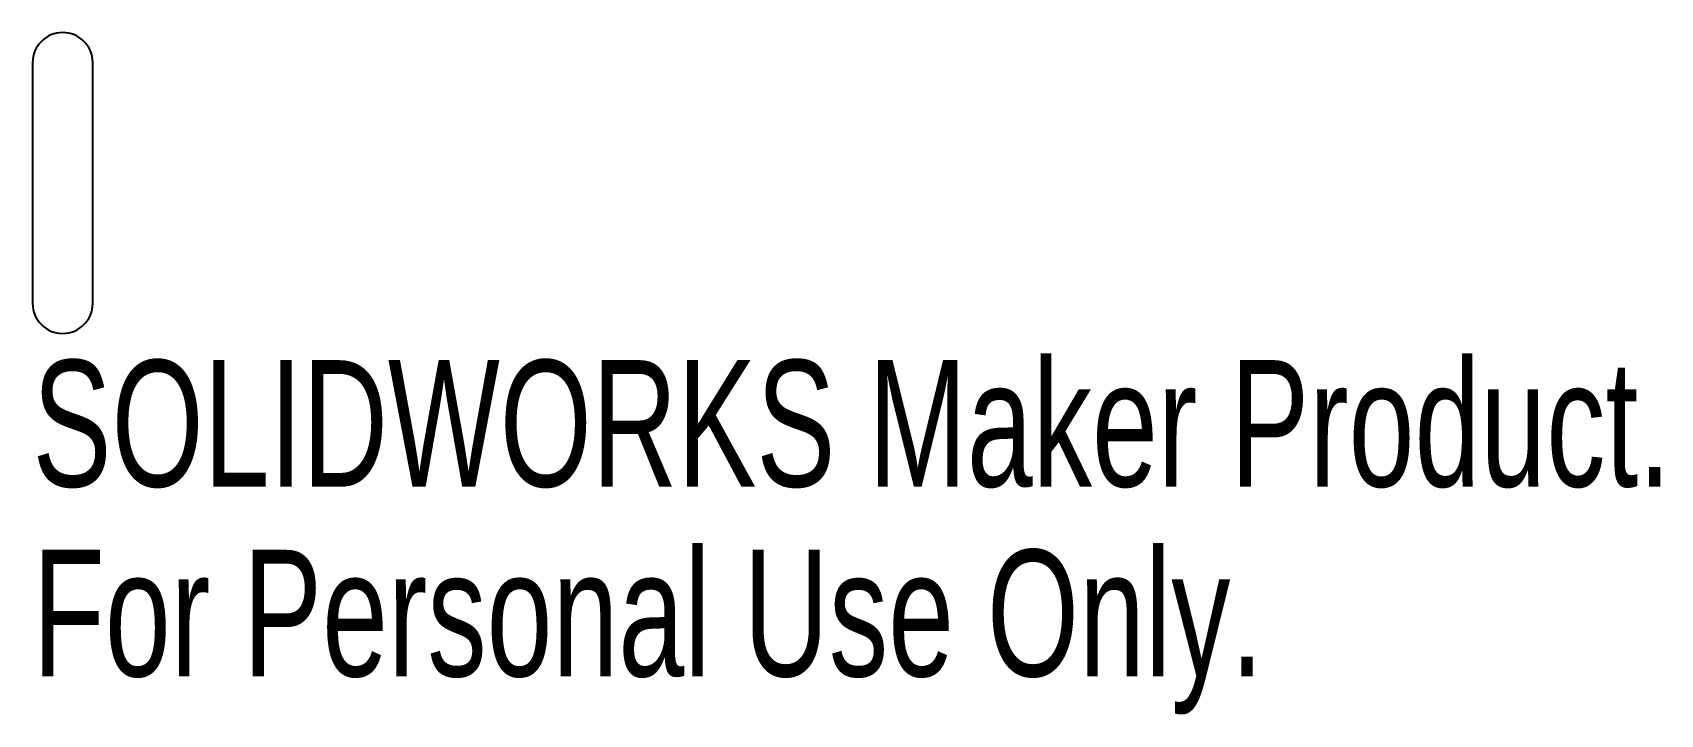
# Model space of a CAD drawing. Header units: millimetres. Extents: x -1.1 to 61, y -15.7 to 10.3.
import ezdxf

# ---------------------------------------------------------------- set-up
doc = ezdxf.new("R2010")
doc.units = ezdxf.units.MM
doc.styles.add('SLDTEXTSTYLE0', font='TXT', dxfattribs={"width": 0.7})

msp = doc.modelspace()

# ---------------------------------------------------------------- linework, layer by layer
at = {"color": 7, "linetype": 'Continuous', "lineweight": 25}
for p, q in [((-1.15, 9.2), (-1.15, 0)), ((1.15, 0), (1.15, 9.2))]:
    msp.add_line(p, q, dxfattribs=at)
for centre, start, end in [((0, 9.2), 0, 180), ((0, 0), 180, 0)]:
    msp.add_arc(centre, 1.15, start, end, dxfattribs=at)

# ---------------------------------------------------------------- texts
at = {"color": 7, "linetype": 'Continuous', "char_height": 4.83362, "attachment_point": 1, "style": 'SLDTEXTSTYLE0'}
for s, insert in [('SOLIDWORKS Maker Product.', (-1.15, -2.17)), ('For Personal Use Only.', (-1.15, -9.42))]:
    msp.add_mtext(s, dxfattribs=dict(at, insert=insert))

doc.saveas('drawing.dxf')
